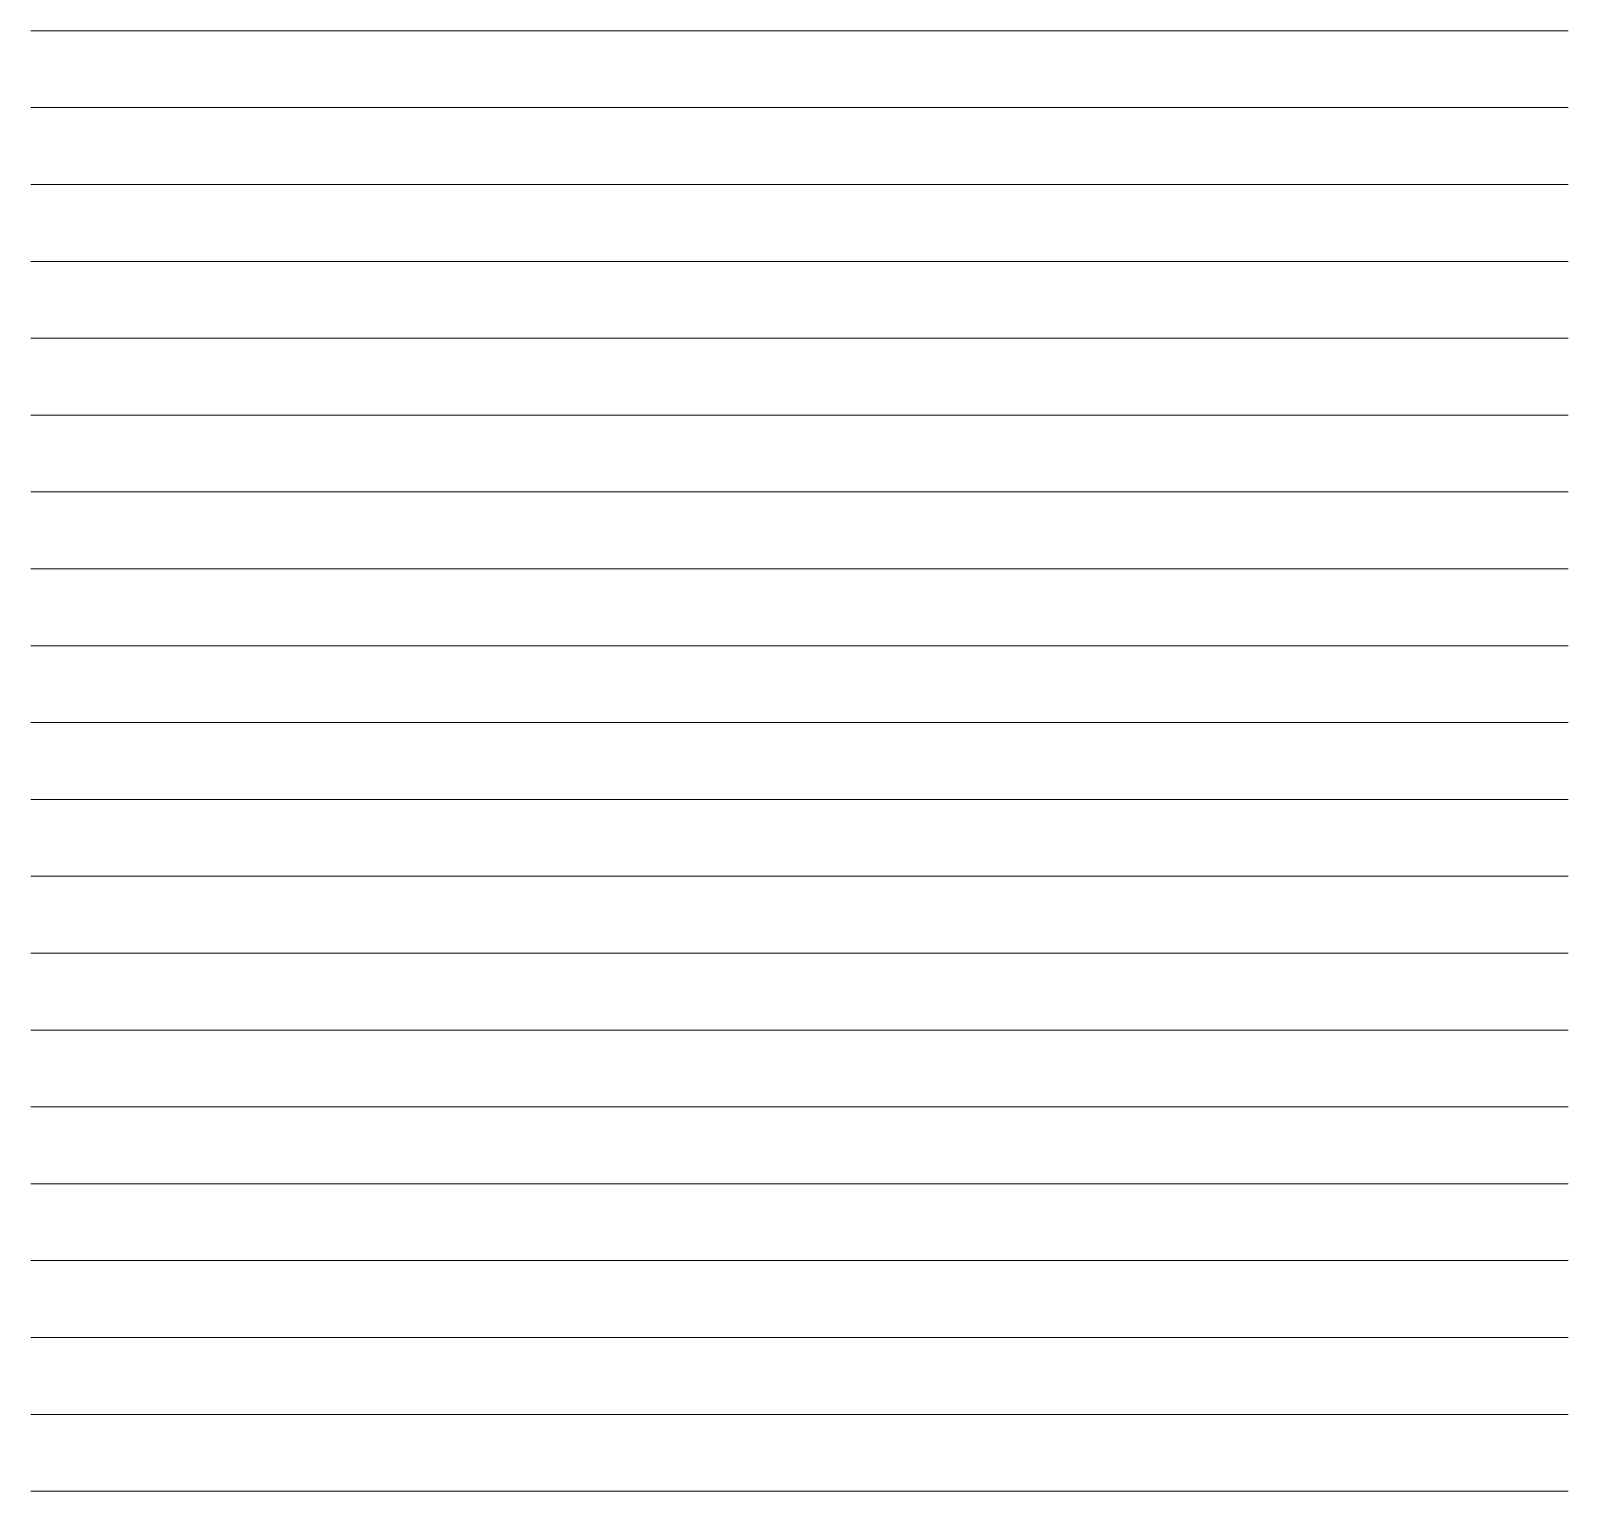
# Model space of a CAD drawing. Header units: millimetres. Extents: x 0 to 100, y 0 to 95.
import ezdxf

# ---------------------------------------------------------------- set-up
doc = ezdxf.new("R2010")
doc.units = ezdxf.units.MM
doc.linetypes.add('K5LT32768', pattern=[0])

msp = doc.modelspace()

# ---------------------------------------------------------------- linework, layer by layer
at = {"color": 7, "linetype": 'K5LT32768', "lineweight": 18}
for p, q in [((0, 95), (100, 95)), ((0, 90), (100, 90)), ((0, 85), (100, 85)), ((0, 80), (100, 80)), ((0, 75), (100, 75)), ((0, 70), (100, 70)), ((0, 65), (100, 65)), ((0, 60), (100, 60)), ((0, 55), (100, 55)), ((0, 50), (100, 50)), ((0, 45), (100, 45)), ((0, 40), (100, 40)), ((0, 35), (100, 35)), ((0, 30), (100, 30)), ((0, 25), (100, 25)), ((0, 20), (100, 20)), ((0, 15), (100, 15)), ((0, 10), (100, 10)), ((0, 5), (100, 5)), ((0, 0), (100, 0))]:
    msp.add_line(p, q, dxfattribs=at)

doc.saveas('drawing.dxf')
